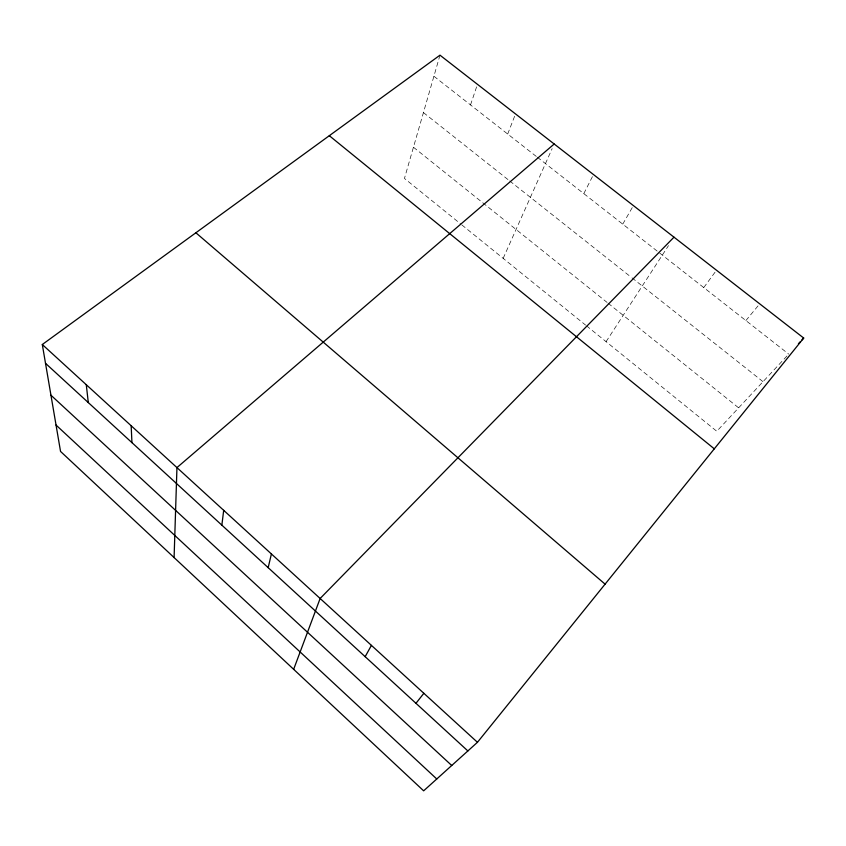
<?xml version="1.0" encoding="UTF-8"?>
<svg xmlns="http://www.w3.org/2000/svg" width="846" height="846" viewBox="0 0 846 846"><rect width="100%" height="100%" fill="white"/><g stroke="black" fill="none" stroke-linecap="round" stroke-linejoin="round"><path stroke-width="0.63" stroke-dasharray="4.23 3.17" d="M439.983 55.18L404.451 178.443L460.837 224.084M470.524 104.915L477.461 84.325M507.695 134.028L515.521 113.935M503.169 258.358L552.142 148.621M583.803 193.628L593.49 174.562M622.751 224.127L633.411 205.62M606.074 341.668L668.499 245.615M703.766 287.566L716.499 270.234M745.886 320.56L759.729 303.851M786.981 355.986L716.784 431.27L586.638 325.932M433.913 76.246L536.269 156.404M537.295 157.208L788.726 354.114M423.434 112.581L508.689 180.135M509.715 180.959L631.01 277.076M632.025 277.879L763.018 381.683M413.451 147.225L607.09 302.424M608.094 303.228L738.632 407.835M461.831 224.899L585.612 325.097"/><path stroke-width="1.27" d="M174.096 557.577L176.951 467.595L554.193 144.01M221.853 525.144L223.693 510.328M268.171 567.655L271.407 553.95M293.657 669.323L320.126 598.492L673.987 237.176M365.165 656.676L371.415 645.371M415.968 703.301L423.846 693.297M477.451 742.302L803.7 338.051L439.983 55.18L42.3 344.512L60.542 451.436L423.645 790.82L477.451 742.302L42.3 344.512M798.413 343.719L800.179 341.826M801.934 339.944L803.7 338.051M329.316 135.698L714.299 448.835M195.881 232.777L605.091 584.142M45.504 363.304L467.87 750.941M50.95 395.219L451.732 765.493M56.037 425.052L436.769 778.986M86.281 384.719L88.301 402.59M131.162 425.739L131.944 442.638"/></g></svg>
